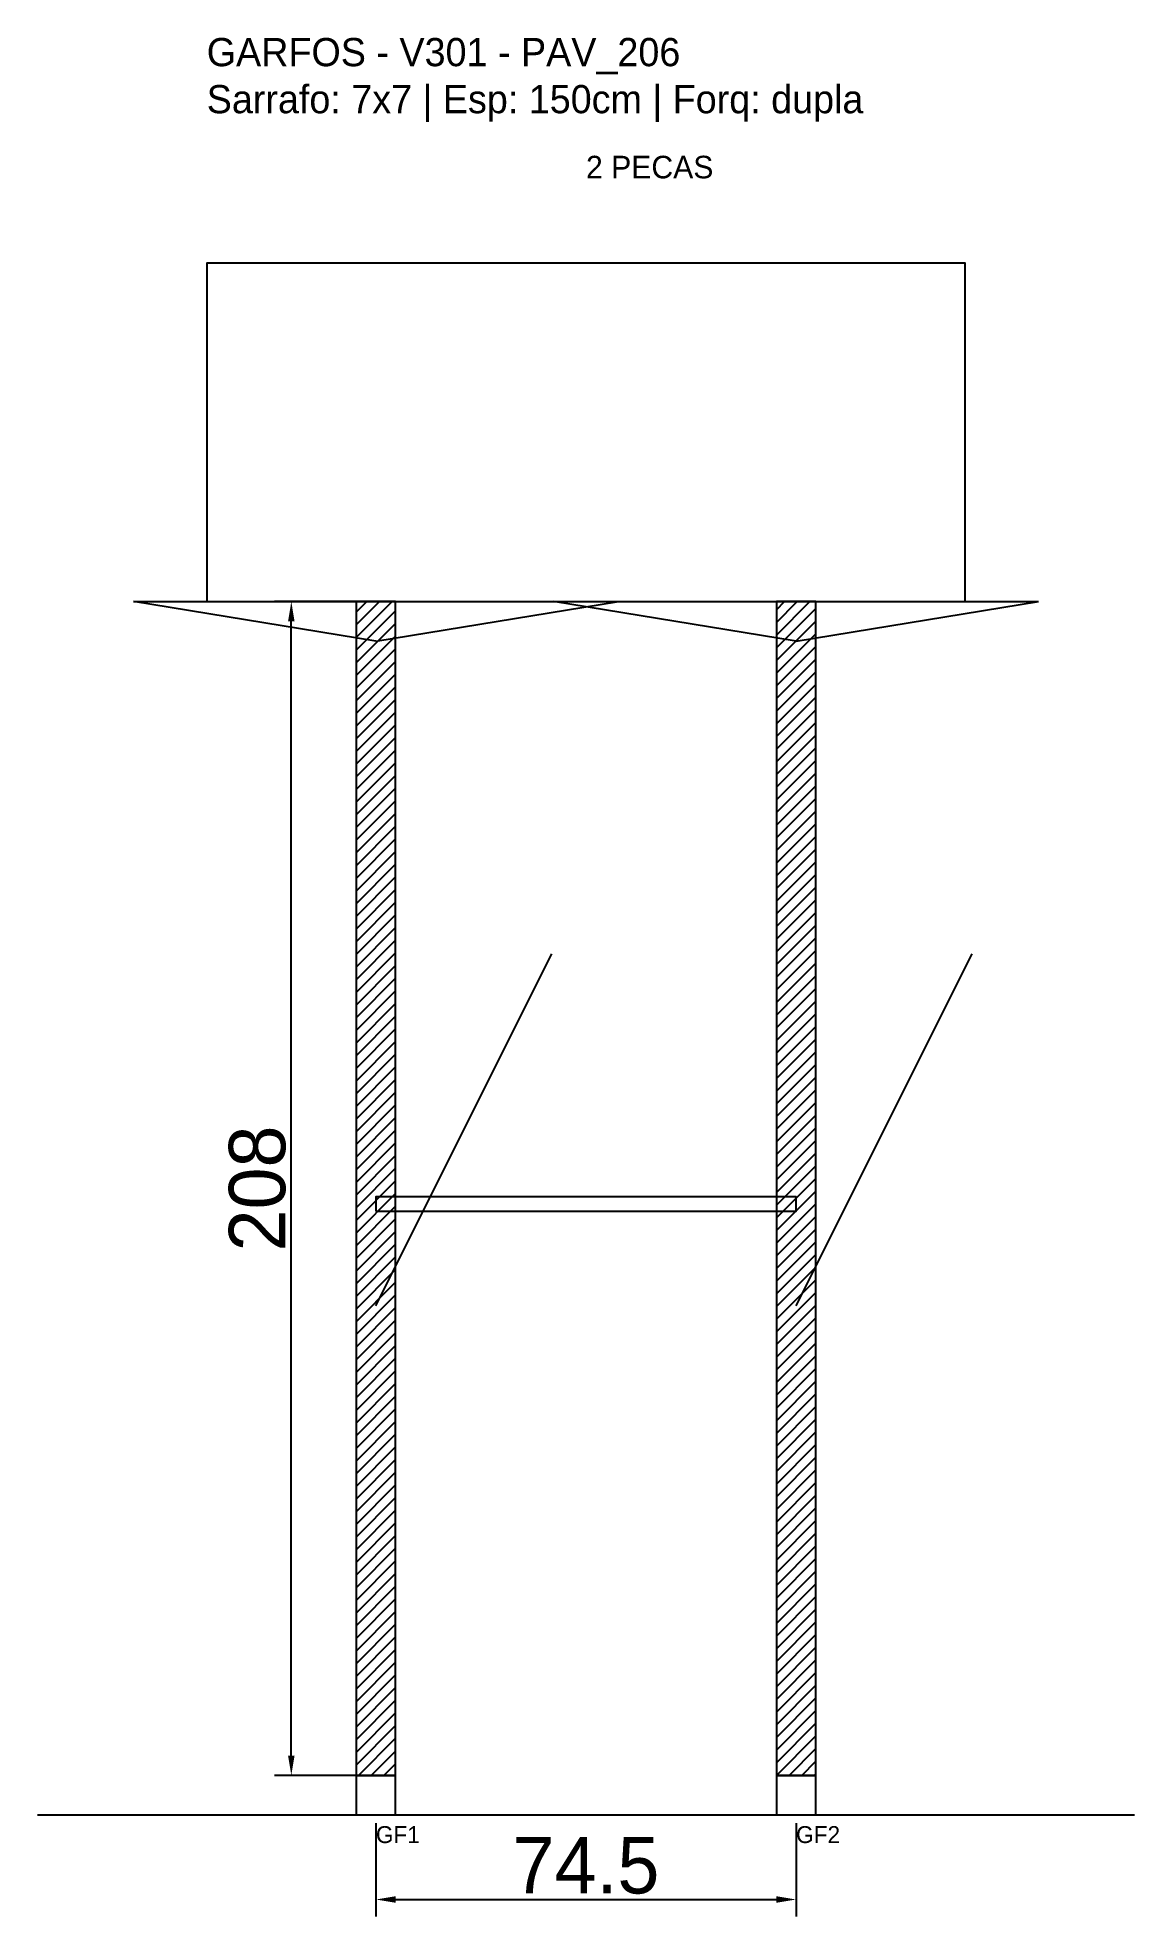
# Model space of a CAD drawing. Header units: metres. Extents: x -30 to 165, y -25 to 308.
import ezdxf

# ---------------------------------------------------------------- set-up
doc = ezdxf.new("R2010")
doc.units = ezdxf.units.M
for name, color, linetype in [('BARRA_ANCORAGEM', 1, 'Continuous'), ('COTA', 241, 'Continuous'), ('GARFOS OK', 3, 'Continuous'), ('NOME DA VIGA', 6, 'Continuous'), ('SARR_7x7', 40, 'Continuous'), ('TIRAS REESCORAMENTO', 252, 'Continuous'), ('VIGAS', 3, 'Continuous')]:
    doc.layers.add(name, color=color, linetype=linetype)
doc.dimstyles.new('EZ DXF', dxfattribs={"dimtxt": 10, "dimasz": 3.5, "dimexe": 3, "dimexo": 1.5, "dimgap": 1, "dimtad": 1, "dimdec": 1, "dimdsep": 46, "dimcen": 2.5, "dimazin": 3, "dimtfac": 1, "dimtmove": 0, "dimatfit": 3})

msp = doc.modelspace()

# ---------------------------------------------------------------- hatches: boundary and pattern name
at = {"layer": 'COTA'}
h = msp.add_hatch(dxfattribs=at)
h.set_pattern_fill('ANSI31', scale=0.5)
h.paths.add_polyline_path([(26.5, 0), (33.5, 0), (33.5, 208), (26.5, 208)])
h = msp.add_hatch(dxfattribs=at)
h.set_pattern_fill('ANSI31', scale=0.5)
h.paths.add_polyline_path([(101.018177, 0), (108.018177, 0), (108.018177, 208), (101.018177, 208)])

# ---------------------------------------------------------------- linework, layer by layer
at = {"layer": 'BARRA_ANCORAGEM'}
for p, q in [((30, 83.2), (61.2, 145.6)), ((104.518177, 83.2), (135.718177, 145.6))]:
    msp.add_line(p, q, dxfattribs=at)
at = {"layer": 'GARFOS OK'}
for p, q in [((30, 201), (-13, 208)), ((-13, 208), (73, 208)), ((30, 201), (73, 208)), ((104.518177, 201), (61.518177, 208)), ((61.518177, 208), (147.518177, 208)), ((104.518177, 201), (147.518177, 208))]:
    msp.add_line(p, q, dxfattribs=at)
at = {"layer": 'GARFOS OK', "linetype": 'CONTINUOUS'}
msp.add_line((-30, -7), (164.518177, -7), dxfattribs=at)
at = {"layer": 'GARFOS OK'}
for points in [[(26.5, 0), (33.5, 0), (33.5, 208), (26.5, 208), (26.5, 0)], [(101.018177, 0), (108.018177, 0), (108.018177, 208), (101.018177, 208), (101.018177, 0)]]:
    msp.add_lwpolyline(points, dxfattribs=at)
at = {"layer": 'SARR_7x7'}
for points in [[(26.5, -7), (33.5, -7), (33.5, 0), (26.5, 0), (26.5, -7)], [(101.018177, -7), (108.018177, -7), (108.018177, 0), (101.018177, 0), (101.018177, -7)]]:
    msp.add_lwpolyline(points, dxfattribs=at)
at = {"layer": 'TIRAS REESCORAMENTO'}
msp.add_lwpolyline([(30, 100), (104.518177, 100), (104.518177, 102.5), (30, 102.5), (30, 100)], dxfattribs=at)
at = {"layer": 'VIGAS'}
msp.add_lwpolyline([(0, 208), (134.518177, 208), (134.518177, 268), (0, 268), (0, 208)], dxfattribs=at)

# ---------------------------------------------------------------- texts
at = {"layer": 'NOME DA VIGA'}
for s, height, p in [('2 PECAS', 4, (67.259088, 283)), ('GF1', 3, (30, -12)), ('GF2', 3, (104.518177, -12))]:
    msp.add_text(s, height=height, dxfattribs=at).set_placement(p)
at = {"layer": 'NOME DA VIGA', "insert": (0, 293), "char_height": 5, "attachment_point": 7}
msp.add_mtext('GARFOS - V301 - PAV_206\\PSarrafo: 7x7 | Esp: 150cm | Forq: dupla', dxfattribs=at)

# ---------------------------------------------------------------- dimensions: what is measured, and where the dimension line sits
at = {"layer": 'COTA'}
msp.add_linear_dim(base=(15, 0), p1=(30, 0), p2=(30, 208), angle=90, dimstyle='EZ DXF', dxfattribs=at).render()
msp.add_linear_dim(base=(30, -22), p1=(30, -7), p2=(104.518177, -7), dimstyle='EZ DXF', dxfattribs=at).render()

doc.saveas('drawing.dxf')
